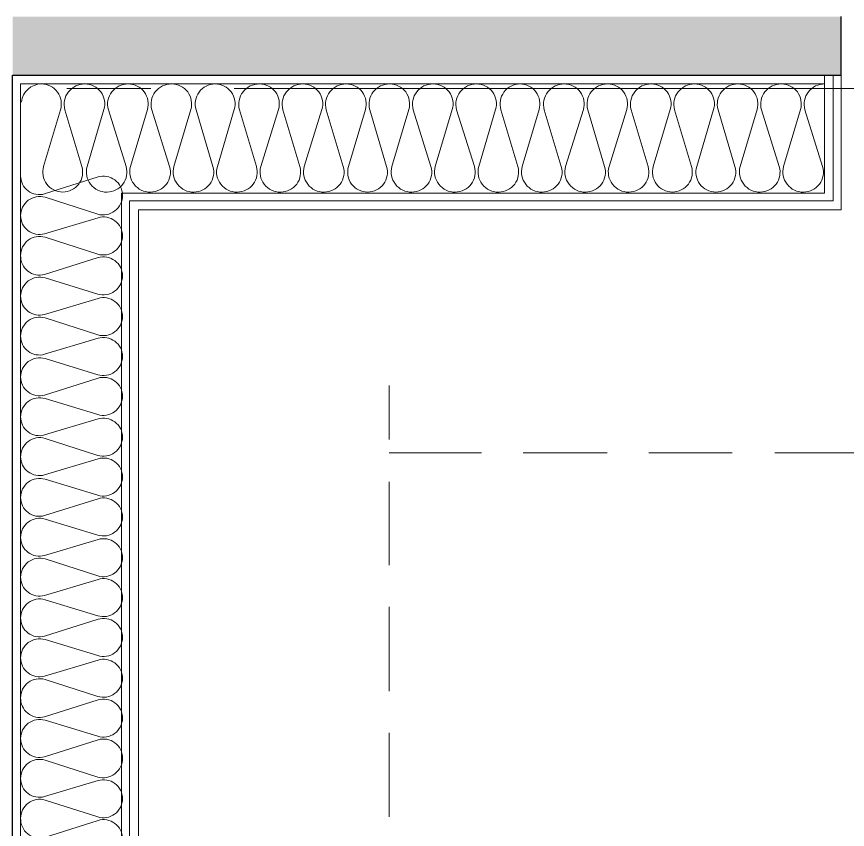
# Model space of a CAD drawing. Header units: millimetres. Extents: x 906 to 41302, y 848 to 28850.
# Drawn here: x 28900 to 29893, y 19776 to 20747 of the extents above; entities that cross this region are included whole.
import ezdxf

# ---------------------------------------------------------------- set-up
doc = ezdxf.new("R2010")
doc.units = ezdxf.units.MM
for name, color, linetype in [('PDF_X-단위세대$및$주동평면도$A-FIN-INSL', 7, 'Continuous'), ('PDF_X-단위세대$및$주동평면도$A-FIN-INSL-HID', 7, 'Continuous'), ('PDF_X-단위세대$및$주동평면도$A-ST-AXIS-CEN', 7, 'Continuous'), ('PDF_X-단위세대$및$주동평면도$A-ST-CONC', 7, 'Continuous'), ('PDF_X-단위세대$및$주동평면도$A-WALL-DRY', 7, 'Continuous')]:
    doc.layers.add(name, color=color, linetype=linetype)
doc.layers.add('PDF_X-단위세대$및$주동평면도$A-FIN-INSL-HAT', color=7, linetype='Continuous', true_color=0x666666)
doc.layers.add('PDF_X-단위세대$및$주동평면도$S-ST-CONC-PAT1', color=7, linetype='Continuous', true_color=0xb7b7b7)

msp = doc.modelspace()

# ---------------------------------------------------------------- linework, layer by layer
at = {"layer": 'PDF_X-단위세대$및$주동평면도$A-FIN-INSL', "lineweight": 5}
for points in [[(29865.13, 20676.67), (29865.13, 20535.91), (29025.87, 20535.91), (29025.87, 16976.74), (29025.87, 14986.01), (29025.87, 14666.39), (30070.44, 14666.39), (30070.44, 14546.8), (28905.22, 14546.8), (28905.22, 14986.01)], [(28905.22, 16976.74), (28905.22, 20666.09), (29865.13, 20666.09)]]:
    msp.add_lwpolyline(points, dxfattribs=at)
at = {"layer": 'PDF_X-단위세대$및$주동평면도$A-FIN-INSL-HAT', "lineweight": 9}
for points in [[(29865.66, 20666.09, 0.50163), (29841.84, 20635.4), (29863.08, 20567.58, -0.501631), (29840.25, 20536.97, -0.501631), (29816.44, 20567.66), (29836.62, 20635.49, 0.50163), (29813.8, 20666.09, 0.50163), (29789.99, 20635.4), (29811.22, 20567.58, -0.501631), (29788.39, 20536.97, -0.501631), (29764.59, 20567.66), (29784.76, 20635.49, 0.50163), (29761.94, 20666.09, 0.50163), (29738.13, 20635.4), (29758.31, 20567.58, -0.501631), (29735.48, 20536.97, -0.501631), (29712.73, 20567.66), (29732.91, 20635.49, 0.50163), (29710.08, 20666.09, 0.50163), (29686.27, 20635.4), (29706.45, 20567.58, -0.501631), (29683.62, 20536.97, -0.501631), (29660.87, 20567.66), (29681.05, 20635.49, 0.50163), (29658.22, 20666.09, 0.50163), (29634.41, 20635.4), (29654.59, 20567.58, -0.501631), (29631.76, 20536.97, -0.501631), (29607.95, 20567.66), (29629.19, 20635.49, 0.50163), (29606.36, 20666.09, 0.50163), (29582.55, 20635.4), (29602.73, 20567.58, -0.501631), (29579.9, 20536.97, -0.501631), (29556.09, 20567.66), (29577.33, 20635.49, 0.50163), (29554.51, 20666.09, 0.50163), (29530.69, 20635.4), (29550.87, 20567.58, -0.501631), (29528.04, 20536.97, -0.501631), (29504.24, 20567.66), (29524.41, 20635.49, 0.50163), (29501.59, 20666.09, 0.50163), (29478.84, 20635.4), (29499.02, 20567.58, -0.501631), (29476.19, 20536.97, -0.501631), (29452.38, 20567.66), (29472.56, 20635.49, 0.50163), (29449.73, 20666.09, 0.50163), (29425.92, 20635.4), (29447.16, 20567.58, -0.501631), (29424.33, 20536.97, -0.501631), (29400.52, 20567.66), (29420.7, 20635.49, 0.50163), (29397.87, 20666.09, 0.50163), (29374.06, 20635.4), (29395.3, 20567.58, -0.501631), (29372.47, 20536.97, -0.501631), (29348.66, 20567.66), (29368.84, 20635.49, 0.50163), (29346.01, 20666.09, 0.50163), (29322.2, 20635.4), (29342.38, 20567.58, -0.501631), (29319.55, 20536.97, -0.501631), (29296.8, 20567.66), (29316.98, 20635.49, 0.50163), (29294.16, 20666.09, 0.50163), (29270.34, 20635.4), (29290.52, 20567.58, -0.501631), (29267.69, 20536.97, -0.501631), (29243.89, 20567.66), (29265.12, 20635.49, 0.50163), (29242.3, 20666.09, 0.50163), (29218.49, 20635.4), (29238.67, 20567.58, -0.501631), (29215.84, 20536.97, -0.501631), (29192.03, 20567.66), (29213.26, 20635.49, 0.50163), (29190.44, 20666.09, 0.50163), (29166.63, 20635.4), (29186.81, 20567.58, -0.501631), (29163.98, 20536.97, -0.501631), (29140.17, 20567.66), (29160.35, 20635.49, 0.50163), (29137.52, 20666.09, 0.50163), (29114.77, 20635.4), (29134.95, 20567.58, -0.501631), (29112.12, 20536.97, -0.501631), (29088.31, 20567.66), (29108.49, 20635.49, 0.50163), (29085.66, 20666.09, 0.50163), (29061.85, 20635.4), (29083.09, 20567.58, -0.501631), (29060.26, 20536.97, -0.501631), (29036.45, 20567.66), (29056.63, 20635.49, 0.50163), (29033.81, 20666.09, 0.50163), (29009.99, 20635.4), (29031.23, 20567.58, -0.501631), (29008.4, 20536.97, -0.501631), (28984.59, 20567.66), (29004.77, 20635.49, 0.50163), (28981.95, 20666.09, 0.50163), (28958.13, 20635.4), (28978.32, 20567.58, -0.501631), (28955.49, 20536.97, -0.501631), (28932.73, 20567.66), (28952.84, 20635.4, 0.50163), (28930.09, 20666.09, 0.386262), (28906.39, 20644.57)], [(28905.22, 20556.55, 0.5016), (28933.79, 20534.85), (28997.69, 20555.08, -0.5016), (29026.92, 20533.27, -0.5016), (28997.29, 20510.51), (28934.46, 20530.74, 0.5016), (28905.22, 20508.93, 0.5016), (28933.79, 20487.23), (28997.69, 20506.39, -0.5016), (29026.92, 20484.58, -0.5016), (28997.29, 20462.89), (28934.46, 20483.11, 0.5016), (28905.22, 20461.3, 0.5016), (28933.79, 20438.55), (28997.69, 20458.77, -0.5016), (29026.92, 20436.96, -0.5016), (28997.29, 20415.26), (28934.46, 20434.43, 0.5016), (28905.22, 20412.62, 0.5016), (28933.79, 20390.92), (28997.69, 20410.08, -0.5016), (29026.92, 20388.28, -0.5016), (28997.29, 20366.58), (28934.46, 20386.8, 0.5016), (28905.22, 20364.99, 0.5016), (28933.79, 20343.3), (28997.69, 20362.46, -0.5016), (29026.92, 20340.65, -0.5016), (28997.29, 20318.95), (28934.46, 20338.12, 0.5016), (28905.22, 20316.31, 0.5016), (28933.79, 20294.61), (28997.69, 20314.83, -0.5016), (29026.92, 20293.03, -0.5016), (28997.29, 20271.33), (28934.46, 20290.5, 0.5016), (28905.22, 20268.68, 0.5016), (28933.79, 20246.99), (28997.69, 20266.15, -0.5016), (29026.92, 20244.34, -0.5016), (28997.29, 20222.65), (28934.46, 20242.87, 0.5016), (28905.22, 20221.06, 0.5016), (28933.79, 20199.36), (28997.69, 20218.53, -0.5016), (29026.92, 20196.72, -0.5016), (28997.29, 20175.02), (28934.46, 20194.19, 0.5016), (28905.22, 20172.38, 0.5016), (28933.79, 20150.68), (28997.69, 20170.9, -0.5016), (29026.92, 20149.09, -0.5016), (28997.29, 20127.4), (28934.46, 20146.56, 0.5016), (28905.22, 20124.75, 0.5016), (28933.79, 20103.05), (28997.69, 20122.22, -0.5016), (29026.92, 20100.41, -0.5016), (28997.29, 20078.71), (28934.46, 20098.94, 0.5016), (28905.22, 20077.13, 0.5016), (28933.79, 20055.43), (28997.69, 20074.59, -0.5016), (29026.92, 20052.78, -0.5016), (28997.29, 20031.09), (28934.46, 20050.25, 0.5016), (28905.22, 20028.44, 0.5016), (28933.79, 20006.75), (28997.69, 20026.97, -0.5016), (29026.92, 20005.16, -0.5016), (28997.29, 19983.46), (28934.46, 20002.63, 0.5016), (28905.22, 19980.82, 0.5016), (28933.79, 19959.12), (28997.69, 19978.28, -0.5016), (29026.92, 19956.48, -0.5016), (28997.29, 19934.78), (28934.46, 19955, 0.5016), (28905.22, 19933.19, 0.5016), (28933.79, 19910.44), (28997.69, 19930.66, -0.5016), (29026.92, 19908.85, -0.5016), (28997.29, 19887.15), (28934.46, 19906.32, 0.5016), (28905.22, 19884.51, 0.5016), (28933.79, 19862.81), (28997.69, 19883.03, -0.5016), (29026.92, 19861.23, -0.5016), (28997.29, 19838.47), (28934.46, 19858.69, 0.5016), (28905.22, 19836.88, 0.5016), (28933.79, 19815.19), (28997.69, 19834.35, -0.5016), (29026.92, 19812.54, -0.5016), (28997.29, 19790.85), (28934.46, 19811.07, 0.5016), (28905.22, 19789.26, 0.5016), (28933.79, 19766.5), (28997.69, 19786.73, -0.5016), (29026.92, 19764.92, -0.5016)]]:
    msp.add_lwpolyline(points, format="xyb", dxfattribs=at)
for points in [[(29865.13, 20666.09), (29865.13, 20666.09)], [(28905.22, 20556.02), (28905.22, 20556.02)]]:
    msp.add_lwpolyline(points, dxfattribs=at)
at = {"layer": 'PDF_X-단위세대$및$주동평면도$A-FIN-INSL-HID', "lineweight": 5}
for points in [[(29345.49, 20306.25), (29345.49, 20241.7)], [(29455.55, 20225.82), (29345.49, 20225.82)], [(29605.84, 20225.82), (29505.29, 20225.82)], [(29755.06, 20225.82), (29655.58, 20225.82)], [(29905.34, 20225.82), (29805.86, 20225.82)], [(29345.49, 20190.9), (29345.49, 20091.41)], [(29345.49, 20041.67), (29345.49, 19941.13)], [(29345.49, 19891.39), (29345.49, 19790.85)]]:
    msp.add_lwpolyline(points, dxfattribs=at)
at = {"layer": 'PDF_X-단위세대$및$주동평면도$A-ST-AXIS-CEN', "lineweight": 5}
for points in [[(29060.79, 20660.8), (28960.25, 20660.8)], [(30925.58, 20660.8), (29160.28, 20660.8)]]:
    msp.add_lwpolyline(points, dxfattribs=at)
at = {"layer": 'PDF_X-단위세대$및$주동평면도$A-ST-CONC', "lineweight": 25}
msp.add_lwpolyline([(28895.69, 14986.01), (28895.69, 16976.74), (28880.88, 16976.74), (28880.88, 17426.53), (28895.69, 17426.53), (28895.69, 20676.67), (29885.24, 20676.67), (29885.24, 20746.52)], dxfattribs=at)
at = {"layer": 'PDF_X-단위세대$및$주동평면도$A-WALL-DRY', "lineweight": 13}
for points in [[(30070.44, 14676.98), (29035.39, 14676.98), (29035.39, 20526.39), (29875.71, 20526.39), (29875.71, 20676.67)], [(30070.44, 14686.5), (29045.98, 14686.5), (29045.98, 20515.8), (29885.24, 20515.8), (29885.24, 20676.67)]]:
    msp.add_lwpolyline(points, dxfattribs=at)
at = {"layer": 'PDF_X-단위세대$및$주동평면도$S-ST-CONC-PAT1', "transparency": 33554559}
for points in [[(28895.69, 20676.67), (28895.69, 20711.6), (29190.97, 20746.52)], [(28895.69, 20711.6), (29190.97, 20746.52), (28895.69, 20746.52)], [(29885.24, 20676.67), (29190.97, 20746.52), (28895.69, 20676.67)], [(29885.24, 20746.52), (29885.24, 20676.67), (29190.97, 20746.52)]]:
    msp.add_solid(points, dxfattribs=at)

doc.saveas('drawing.dxf')
